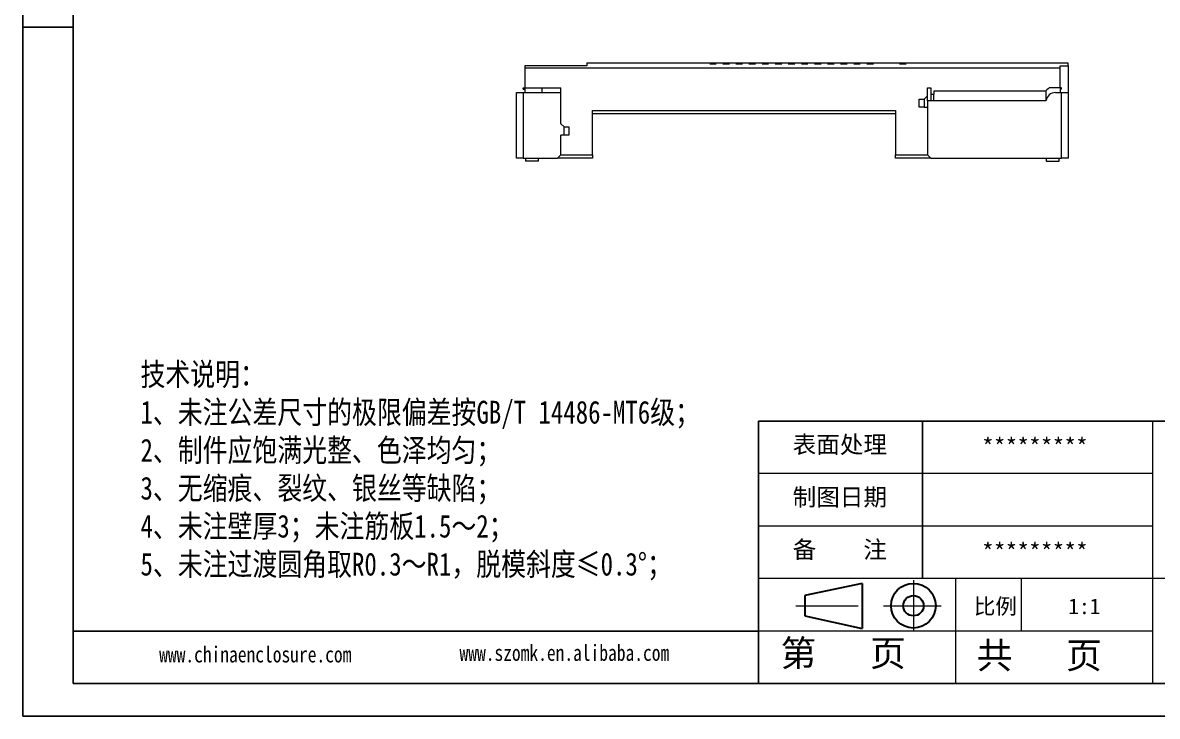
# Model space of a CAD drawing. Header units: inches. Extents: x 998 to 3526, y 519 to 940.
# Drawn here: x 997.9 to 1344.5, y 519 to 731.1 of the extents above; entities that cross this region are included whole.
import ezdxf

# ---------------------------------------------------------------- set-up
doc = ezdxf.new("R2010")
doc.units = ezdxf.units.IN
doc.linetypes.add('CENTER2', pattern=[28.575, 19.05, -3.175, 3.175, -3.175])
doc.layers.add('文字', color=81, linetype='Continuous')
for name, color, linetype, lineweight in [('粗实线', 7, 'Continuous', 30), ('细实线', 3, 'Continuous', 9), ('细点划线', 2, 'CENTER2', 9)]:
    doc.layers.add(name, color=color, linetype=linetype, lineweight=lineweight)
doc.styles.get("Standard").update_dxf_attribs({"font": 'txt', "bigfont": 'gbcbig.shx'})
doc.styles.add('宋体', font='', dxfattribs={"width": 0.8, "height": 3.5})
doc.styles.get('宋体').set_extended_font_data('SimSun')

msp = doc.modelspace()

# ---------------------------------------------------------------- linework, layer by layer
for p, q in [((997.89, 940.406), (997.89, 519.041)), ((1013.31, 930.373), (1013.31, 529.073)), ((1013.31, 729.723), (997.89, 729.723)), ((997.89, 714.117), (997.89, 519.041)), ((1343.008, 609.333), (1222.618, 609.333)), ((1222.618, 529.073), (1222.618, 609.333)), ((1272.78, 561.177), (1272.78, 609.333)), ((1583.788, 609.333), (1343.008, 609.333)), ((1222.618, 545.125), (1013.31, 545.125)), ((1013.31, 529.073), (1583.788, 529.073)), ((997.89, 519.041), (1593.82, 519.041)), ((997.89, 519.041), (1273.783, 519.041))]:
    msp.add_line(p, q)
at = {"color": 7, "linetype": 'Continuous', "lineweight": 15}
for p, q in [((1170.233, 717.955), (1151.233, 717.955)), ((1151.233, 717.955), (1151.233, 717.282)), ((1265.733, 718.742), (1170.233, 718.742)), ((1170.233, 718.742), (1170.233, 717.955)), ((1265.733, 718.756), (1265.733, 718.742)), ((1267.733, 718.742), (1267.733, 718.756)), ((1317.233, 718.742), (1267.733, 718.742)), ((1314.733, 717.971), (1317.233, 717.971)), ((1314.733, 717.282), (1314.733, 717.971)), ((1317.233, 717.971), (1317.233, 718.742)), ((1317.233, 717.971), (1317.233, 709.742)), ((1151.233, 717.282), (1314.733, 717.282)), ((1151.233, 717.282), (1151.233, 711.242)), ((1314.733, 711.242), (1314.733, 717.282)), ((1150.733, 710.742), (1150.733, 711.242)), ((1150.733, 711.242), (1151.233, 711.242)), ((1150.733, 710.742), (1151.233, 710.742)), ((1151.233, 711.242), (1156.485, 711.242)), ((1151.233, 711.242), (1151.233, 709.742)), ((1156.485, 711.242), (1156.485, 709.742)), ((1156.485, 711.242), (1162.233, 711.242)), ((1162.233, 709.742), (1162.233, 711.242)), ((1274.233, 711.242), (1275.233, 711.242)), ((1274.233, 707.242), (1274.233, 711.242)), ((1275.233, 711.242), (1275.233, 707.242)), ((1314.733, 711.242), (1311.433, 711.242)), ((1314.733, 711.242), (1314.733, 709.742)), ((1315.233, 711.242), (1314.733, 711.242)), ((1315.233, 710.742), (1314.733, 710.742)), ((1315.233, 710.742), (1315.233, 711.242)), ((1148.733, 689.742), (1148.733, 709.742)), ((1148.733, 709.742), (1150.733, 709.742)), ((1150.733, 709.742), (1150.733, 689.742)), ((1150.733, 709.742), (1162.233, 709.742)), ((1162.233, 700.242), (1162.233, 709.742)), ((1271.733, 705.242), (1271.733, 707.742)), ((1271.733, 707.742), (1273.233, 707.742)), ((1274.233, 708.742), (1273.233, 707.742)), ((1273.233, 707.742), (1273.233, 705.242)), ((1310.433, 707.242), (1274.233, 707.242)), ((1274.233, 707.242), (1274.233, 690.742)), ((1275.233, 709.242), (1276.233, 709.242)), ((1276.233, 710.242), (1310.433, 710.242)), ((1276.233, 710.242), (1276.233, 709.242)), ((1276.233, 707.242), (1276.233, 709.242)), ((1310.433, 710.242), (1310.433, 707.242)), ((1313.391, 709.742), (1315.233, 709.742)), ((1315.233, 689.742), (1315.233, 709.742)), ((1315.233, 709.742), (1317.233, 709.742)), ((1317.233, 709.742), (1317.233, 689.742)), ((1171.983, 704.242), (1264.483, 704.242)), ((1171.983, 690.742), (1171.983, 704.242)), ((1264.483, 704.242), (1264.483, 690.742)), ((1273.233, 705.242), (1271.733, 705.242)), ((1273.233, 705.242), (1274.233, 705.242)), ((1163.233, 699.242), (1162.233, 700.242)), ((1264.483, 703.242), (1171.983, 703.242)), ((1163.233, 696.742), (1162.233, 696.742)), ((1162.233, 690.742), (1162.233, 696.742)), ((1163.233, 696.742), (1163.233, 699.242)), ((1163.233, 699.242), (1164.733, 699.242)), ((1164.733, 696.742), (1163.233, 696.742)), ((1164.733, 699.242), (1164.733, 696.742)), ((1150.733, 689.742), (1148.733, 689.742)), ((1150.733, 689.742), (1161.233, 689.742)), ((1151.483, 689.742), (1151.483, 688.742)), ((1155.483, 688.742), (1155.483, 689.742)), ((1161.233, 689.742), (1162.233, 690.742)), ((1171.983, 689.742), (1161.233, 689.742)), ((1162.233, 690.742), (1171.983, 690.742)), ((1171.983, 690.742), (1171.983, 689.742)), ((1264.483, 690.742), (1274.233, 690.742)), ((1264.483, 689.742), (1264.483, 690.742)), ((1275.233, 689.742), (1264.483, 689.742)), ((1274.233, 690.742), (1275.233, 689.742)), ((1275.233, 689.742), (1315.233, 689.742)), ((1310.483, 689.742), (1310.483, 688.742)), ((1314.483, 688.742), (1314.483, 689.742)), ((1317.233, 689.742), (1315.233, 689.742)), ((1155.483, 688.742), (1151.483, 688.742)), ((1310.483, 688.742), (1314.483, 688.742))]:
    msp.add_line(p, q, dxfattribs=at)
at = {"color": 7, "linetype": 'Continuous', "lineweight": 15, "flags": 128}
msp.add_lwpolyline([(1311.433, 711.242), (1311.083, 710.891), (1310.748, 710.557), (1310.433, 710.242)], dxfattribs=at)
at = {"color": 7, "linetype": 'Continuous', "lineweight": 15}
msp.add_arc((1313.391, 706.742), 3, 90, 170.40593, dxfattribs=at)
for points, knots in [([(1207.733, 718.549), (1207.733, 718.555), (1207.759, 718.559), (1207.86, 718.568), (1207.934, 718.572), (1208.119, 718.579), (1208.23, 718.582), (1208.471, 718.585), (1208.602, 718.586), (1208.863, 718.586), (1208.995, 718.585), (1209.237, 718.582), (1209.347, 718.579), (1209.534, 718.572), (1209.607, 718.568), (1209.707, 718.559), (1209.733, 718.554), (1209.733, 718.544), (1209.707, 718.539), (1209.608, 718.53), (1209.533, 718.525), (1209.349, 718.517), (1209.238, 718.514), (1208.996, 718.51), (1208.866, 718.509), (1208.603, 718.509), (1208.473, 718.51), (1208.23, 718.514), (1208.119, 718.517), (1207.842, 718.529), (1207.733, 718.539), (1207.733, 718.549)], [0, 0, 0, 0, 0.0625, 0.0625, 0.125, 0.125, 0.1875, 0.1875, 0.25, 0.25, 0.3125, 0.3125, 0.375, 0.375, 0.4375, 0.4375, 0.5, 0.5, 0.5625, 0.5625, 0.625, 0.625, 0.6875, 0.6875, 0.75, 0.75, 0.8125, 0.8125, 0.875, 0.875, 1, 1, 1, 1]), ([(1211.733, 718.549), (1211.733, 718.555), (1211.759, 718.559), (1211.86, 718.568), (1211.934, 718.572), (1212.119, 718.579), (1212.23, 718.582), (1212.471, 718.585), (1212.602, 718.586), (1212.863, 718.586), (1212.995, 718.585), (1213.237, 718.582), (1213.347, 718.579), (1213.534, 718.572), (1213.607, 718.568), (1213.707, 718.559), (1213.733, 718.554), (1213.733, 718.544), (1213.707, 718.539), (1213.608, 718.53), (1213.533, 718.525), (1213.349, 718.517), (1213.238, 718.514), (1212.996, 718.51), (1212.866, 718.509), (1212.603, 718.509), (1212.473, 718.51), (1212.23, 718.514), (1212.119, 718.517), (1211.842, 718.529), (1211.733, 718.539), (1211.733, 718.549)], [0, 0, 0, 0, 0.0625, 0.0625, 0.125, 0.125, 0.1875, 0.1875, 0.25, 0.25, 0.3125, 0.3125, 0.375, 0.375, 0.4375, 0.4375, 0.5, 0.5, 0.5625, 0.5625, 0.625, 0.625, 0.6875, 0.6875, 0.75, 0.75, 0.8125, 0.8125, 0.875, 0.875, 1, 1, 1, 1]), ([(1215.733, 718.549), (1215.733, 718.555), (1215.759, 718.559), (1215.86, 718.568), (1215.934, 718.572), (1216.119, 718.579), (1216.23, 718.582), (1216.471, 718.585), (1216.602, 718.586), (1216.863, 718.586), (1216.995, 718.585), (1217.237, 718.582), (1217.347, 718.579), (1217.534, 718.572), (1217.607, 718.568), (1217.707, 718.559), (1217.733, 718.554), (1217.733, 718.544), (1217.707, 718.539), (1217.608, 718.53), (1217.533, 718.525), (1217.349, 718.517), (1217.238, 718.514), (1216.996, 718.51), (1216.866, 718.509), (1216.603, 718.509), (1216.473, 718.51), (1216.23, 718.514), (1216.119, 718.517), (1215.842, 718.529), (1215.733, 718.539), (1215.733, 718.549)], [0, 0, 0, 0, 0.0625, 0.0625, 0.125, 0.125, 0.1875, 0.1875, 0.25, 0.25, 0.3125, 0.3125, 0.375, 0.375, 0.4375, 0.4375, 0.5, 0.5, 0.5625, 0.5625, 0.625, 0.625, 0.6875, 0.6875, 0.75, 0.75, 0.8125, 0.8125, 0.875, 0.875, 1, 1, 1, 1]), ([(1219.733, 718.549), (1219.733, 718.555), (1219.759, 718.559), (1219.86, 718.568), (1219.934, 718.572), (1220.119, 718.579), (1220.23, 718.582), (1220.471, 718.585), (1220.602, 718.586), (1220.863, 718.586), (1220.995, 718.585), (1221.237, 718.582), (1221.347, 718.579), (1221.534, 718.572), (1221.607, 718.568), (1221.707, 718.559), (1221.733, 718.554), (1221.733, 718.544), (1221.707, 718.539), (1221.608, 718.53), (1221.533, 718.525), (1221.349, 718.517), (1221.238, 718.514), (1220.996, 718.51), (1220.866, 718.509), (1220.603, 718.509), (1220.473, 718.51), (1220.23, 718.514), (1220.119, 718.517), (1219.842, 718.529), (1219.733, 718.539), (1219.733, 718.549)], [0, 0, 0, 0, 0.0625, 0.0625, 0.125, 0.125, 0.1875, 0.1875, 0.25, 0.25, 0.3125, 0.3125, 0.375, 0.375, 0.4375, 0.4375, 0.5, 0.5, 0.5625, 0.5625, 0.625, 0.625, 0.6875, 0.6875, 0.75, 0.75, 0.8125, 0.8125, 0.875, 0.875, 1, 1, 1, 1]), ([(1223.733, 718.549), (1223.733, 718.555), (1223.759, 718.559), (1223.86, 718.568), (1223.934, 718.572), (1224.119, 718.579), (1224.23, 718.582), (1224.471, 718.585), (1224.602, 718.586), (1224.863, 718.586), (1224.995, 718.585), (1225.237, 718.582), (1225.347, 718.579), (1225.534, 718.572), (1225.607, 718.568), (1225.707, 718.559), (1225.733, 718.554), (1225.733, 718.544), (1225.707, 718.539), (1225.608, 718.53), (1225.533, 718.525), (1225.349, 718.517), (1225.238, 718.514), (1224.996, 718.51), (1224.866, 718.509), (1224.603, 718.509), (1224.473, 718.51), (1224.23, 718.514), (1224.119, 718.517), (1223.842, 718.529), (1223.733, 718.539), (1223.733, 718.549)], [0, 0, 0, 0, 0.0625, 0.0625, 0.125, 0.125, 0.1875, 0.1875, 0.25, 0.25, 0.3125, 0.3125, 0.375, 0.375, 0.4375, 0.4375, 0.5, 0.5, 0.5625, 0.5625, 0.625, 0.625, 0.6875, 0.6875, 0.75, 0.75, 0.8125, 0.8125, 0.875, 0.875, 1, 1, 1, 1]), ([(1227.733, 718.549), (1227.733, 718.555), (1227.759, 718.559), (1227.86, 718.568), (1227.934, 718.572), (1228.119, 718.579), (1228.23, 718.582), (1228.471, 718.585), (1228.602, 718.586), (1228.863, 718.586), (1228.995, 718.585), (1229.237, 718.582), (1229.347, 718.579), (1229.534, 718.572), (1229.607, 718.568), (1229.707, 718.559), (1229.733, 718.554), (1229.733, 718.544), (1229.707, 718.539), (1229.608, 718.53), (1229.533, 718.525), (1229.349, 718.517), (1229.238, 718.514), (1228.996, 718.51), (1228.866, 718.509), (1228.603, 718.509), (1228.473, 718.51), (1228.23, 718.514), (1228.119, 718.517), (1227.842, 718.529), (1227.733, 718.539), (1227.733, 718.549)], [0, 0, 0, 0, 0.0625, 0.0625, 0.125, 0.125, 0.1875, 0.1875, 0.25, 0.25, 0.3125, 0.3125, 0.375, 0.375, 0.4375, 0.4375, 0.5, 0.5, 0.5625, 0.5625, 0.625, 0.625, 0.6875, 0.6875, 0.75, 0.75, 0.8125, 0.8125, 0.875, 0.875, 1, 1, 1, 1]), ([(1231.733, 718.549), (1231.733, 718.555), (1231.759, 718.559), (1231.86, 718.568), (1231.934, 718.572), (1232.119, 718.579), (1232.23, 718.582), (1232.471, 718.585), (1232.602, 718.586), (1232.863, 718.586), (1232.995, 718.585), (1233.237, 718.582), (1233.347, 718.579), (1233.534, 718.572), (1233.607, 718.568), (1233.707, 718.559), (1233.733, 718.554), (1233.733, 718.544), (1233.707, 718.539), (1233.608, 718.53), (1233.533, 718.525), (1233.349, 718.517), (1233.238, 718.514), (1232.996, 718.51), (1232.866, 718.509), (1232.603, 718.509), (1232.473, 718.51), (1232.23, 718.514), (1232.119, 718.517), (1231.842, 718.529), (1231.733, 718.539), (1231.733, 718.549)], [0, 0, 0, 0, 0.0625, 0.0625, 0.125, 0.125, 0.1875, 0.1875, 0.25, 0.25, 0.3125, 0.3125, 0.375, 0.375, 0.4375, 0.4375, 0.5, 0.5, 0.5625, 0.5625, 0.625, 0.625, 0.6875, 0.6875, 0.75, 0.75, 0.8125, 0.8125, 0.875, 0.875, 1, 1, 1, 1]), ([(1235.733, 718.549), (1235.733, 718.555), (1235.759, 718.559), (1235.86, 718.568), (1235.934, 718.572), (1236.119, 718.579), (1236.23, 718.582), (1236.471, 718.585), (1236.602, 718.586), (1236.863, 718.586), (1236.995, 718.585), (1237.237, 718.582), (1237.347, 718.579), (1237.534, 718.572), (1237.607, 718.568), (1237.707, 718.559), (1237.733, 718.554), (1237.733, 718.544), (1237.707, 718.539), (1237.608, 718.53), (1237.533, 718.525), (1237.349, 718.517), (1237.238, 718.514), (1236.996, 718.51), (1236.866, 718.509), (1236.603, 718.509), (1236.473, 718.51), (1236.23, 718.514), (1236.119, 718.517), (1235.842, 718.529), (1235.733, 718.539), (1235.733, 718.549)], [0, 0, 0, 0, 0.0625, 0.0625, 0.125, 0.125, 0.1875, 0.1875, 0.25, 0.25, 0.3125, 0.3125, 0.375, 0.375, 0.4375, 0.4375, 0.5, 0.5, 0.5625, 0.5625, 0.625, 0.625, 0.6875, 0.6875, 0.75, 0.75, 0.8125, 0.8125, 0.875, 0.875, 1, 1, 1, 1]), ([(1239.733, 718.549), (1239.733, 718.555), (1239.759, 718.559), (1239.86, 718.568), (1239.934, 718.572), (1240.119, 718.579), (1240.23, 718.582), (1240.471, 718.585), (1240.602, 718.586), (1240.863, 718.586), (1240.995, 718.585), (1241.237, 718.582), (1241.347, 718.579), (1241.534, 718.572), (1241.607, 718.568), (1241.707, 718.559), (1241.733, 718.554), (1241.733, 718.544), (1241.707, 718.539), (1241.608, 718.53), (1241.533, 718.525), (1241.349, 718.517), (1241.238, 718.514), (1240.996, 718.51), (1240.866, 718.509), (1240.603, 718.509), (1240.473, 718.51), (1240.23, 718.514), (1240.119, 718.517), (1239.842, 718.529), (1239.733, 718.539), (1239.733, 718.549)], [0, 0, 0, 0, 0.0625, 0.0625, 0.125, 0.125, 0.1875, 0.1875, 0.25, 0.25, 0.3125, 0.3125, 0.375, 0.375, 0.4375, 0.4375, 0.5, 0.5, 0.5625, 0.5625, 0.625, 0.625, 0.6875, 0.6875, 0.75, 0.75, 0.8125, 0.8125, 0.875, 0.875, 1, 1, 1, 1]), ([(1243.733, 718.549), (1243.733, 718.555), (1243.759, 718.559), (1243.86, 718.568), (1243.934, 718.572), (1244.119, 718.579), (1244.23, 718.582), (1244.471, 718.585), (1244.602, 718.586), (1244.863, 718.586), (1244.995, 718.585), (1245.237, 718.582), (1245.347, 718.579), (1245.534, 718.572), (1245.607, 718.568), (1245.707, 718.559), (1245.733, 718.554), (1245.733, 718.544), (1245.707, 718.539), (1245.608, 718.53), (1245.533, 718.525), (1245.349, 718.517), (1245.238, 718.514), (1244.996, 718.51), (1244.866, 718.509), (1244.603, 718.509), (1244.473, 718.51), (1244.23, 718.514), (1244.119, 718.517), (1243.842, 718.529), (1243.733, 718.539), (1243.733, 718.549)], [0, 0, 0, 0, 0.0625, 0.0625, 0.125, 0.125, 0.1875, 0.1875, 0.25, 0.25, 0.3125, 0.3125, 0.375, 0.375, 0.4375, 0.4375, 0.5, 0.5, 0.5625, 0.5625, 0.625, 0.625, 0.6875, 0.6875, 0.75, 0.75, 0.8125, 0.8125, 0.875, 0.875, 1, 1, 1, 1]), ([(1247.733, 718.549), (1247.733, 718.555), (1247.759, 718.559), (1247.86, 718.568), (1247.934, 718.572), (1248.119, 718.579), (1248.23, 718.582), (1248.471, 718.585), (1248.602, 718.586), (1248.863, 718.586), (1248.995, 718.585), (1249.237, 718.582), (1249.347, 718.579), (1249.534, 718.572), (1249.607, 718.568), (1249.707, 718.559), (1249.733, 718.554), (1249.733, 718.544), (1249.707, 718.539), (1249.608, 718.53), (1249.533, 718.525), (1249.349, 718.517), (1249.238, 718.514), (1248.996, 718.51), (1248.866, 718.509), (1248.603, 718.509), (1248.473, 718.51), (1248.23, 718.514), (1248.119, 718.517), (1247.842, 718.529), (1247.733, 718.539), (1247.733, 718.549)], [0, 0, 0, 0, 0.0625, 0.0625, 0.125, 0.125, 0.1875, 0.1875, 0.25, 0.25, 0.3125, 0.3125, 0.375, 0.375, 0.4375, 0.4375, 0.5, 0.5, 0.5625, 0.5625, 0.625, 0.625, 0.6875, 0.6875, 0.75, 0.75, 0.8125, 0.8125, 0.875, 0.875, 1, 1, 1, 1]), ([(1251.733, 718.549), (1251.733, 718.555), (1251.759, 718.559), (1251.86, 718.568), (1251.934, 718.572), (1252.119, 718.579), (1252.23, 718.582), (1252.471, 718.585), (1252.602, 718.586), (1252.863, 718.586), (1252.995, 718.585), (1253.237, 718.582), (1253.347, 718.579), (1253.534, 718.572), (1253.607, 718.568), (1253.707, 718.559), (1253.733, 718.554), (1253.733, 718.544), (1253.707, 718.539), (1253.608, 718.53), (1253.533, 718.525), (1253.349, 718.517), (1253.238, 718.514), (1252.996, 718.51), (1252.866, 718.509), (1252.603, 718.509), (1252.473, 718.51), (1252.23, 718.514), (1252.119, 718.517), (1251.842, 718.529), (1251.733, 718.539), (1251.733, 718.549)], [0, 0, 0, 0, 0.0625, 0.0625, 0.125, 0.125, 0.1875, 0.1875, 0.25, 0.25, 0.3125, 0.3125, 0.375, 0.375, 0.4375, 0.4375, 0.5, 0.5, 0.5625, 0.5625, 0.625, 0.625, 0.6875, 0.6875, 0.75, 0.75, 0.8125, 0.8125, 0.875, 0.875, 1, 1, 1, 1]), ([(1255.733, 718.549), (1255.733, 718.555), (1255.759, 718.559), (1255.86, 718.568), (1255.934, 718.572), (1256.119, 718.579), (1256.23, 718.582), (1256.471, 718.585), (1256.602, 718.586), (1256.863, 718.586), (1256.995, 718.585), (1257.237, 718.582), (1257.347, 718.579), (1257.534, 718.572), (1257.607, 718.568), (1257.707, 718.559), (1257.733, 718.554), (1257.733, 718.544), (1257.707, 718.539), (1257.608, 718.53), (1257.533, 718.525), (1257.349, 718.517), (1257.238, 718.514), (1256.996, 718.51), (1256.866, 718.509), (1256.603, 718.509), (1256.473, 718.51), (1256.23, 718.514), (1256.119, 718.517), (1255.842, 718.529), (1255.733, 718.539), (1255.733, 718.549)], [0, 0, 0, 0, 0.0625, 0.0625, 0.125, 0.125, 0.1875, 0.1875, 0.25, 0.25, 0.3125, 0.3125, 0.375, 0.375, 0.4375, 0.4375, 0.5, 0.5, 0.5625, 0.5625, 0.625, 0.625, 0.6875, 0.6875, 0.75, 0.75, 0.8125, 0.8125, 0.875, 0.875, 1, 1, 1, 1]), ([(1267.733, 718.742), (1267.733, 718.742), (1267.731, 718.742), (1267.716, 718.742), (1267.692, 718.742), (1267.659, 718.742), (1267.617, 718.742), (1267.566, 718.742), (1267.508, 718.742), (1267.442, 718.741), (1267.369, 718.741), (1267.29, 718.741), (1267.206, 718.741), (1267.117, 718.741), (1267.025, 718.741), (1266.93, 718.74), (1266.832, 718.74), (1266.681, 718.74), (1266.388, 718.74), (1266.079, 718.741), (1265.878, 718.741), (1265.788, 718.742), (1265.741, 718.742), (1265.736, 718.742), (1265.733, 718.742)], [0, 0, 0, 0, 0.031308, 0.062616, 0.0939239, 0.1252319, 0.1565399, 0.1878479, 0.2191559, 0.2504639, 0.2817719, 0.3130799, 0.3443879, 0.3756959, 0.407004, 0.438312, 0.4696201, 0.5009281, 0.5834719, 0.7495062, 0.8249474, 0.8918512, 0.9502056, 1, 1, 1, 1]), ([(1265.733, 718.549), (1265.733, 718.555), (1265.759, 718.559), (1265.86, 718.568), (1265.934, 718.572), (1266.119, 718.579), (1266.23, 718.582), (1266.471, 718.585), (1266.602, 718.586), (1266.863, 718.586), (1266.995, 718.585), (1267.237, 718.582), (1267.347, 718.579), (1267.534, 718.572), (1267.607, 718.568), (1267.707, 718.559), (1267.733, 718.554), (1267.733, 718.544), (1267.707, 718.539), (1267.608, 718.53), (1267.533, 718.525), (1267.349, 718.517), (1267.238, 718.514), (1266.996, 718.51), (1266.866, 718.509), (1266.603, 718.509), (1266.473, 718.51), (1266.23, 718.514), (1266.119, 718.517), (1265.842, 718.529), (1265.733, 718.539), (1265.733, 718.549)], [0, 0, 0, 0, 0.0625, 0.0625, 0.125, 0.125, 0.1875, 0.1875, 0.25, 0.25, 0.3125, 0.3125, 0.375, 0.375, 0.4375, 0.4375, 0.5, 0.5, 0.5625, 0.5625, 0.625, 0.625, 0.6875, 0.6875, 0.75, 0.75, 0.8125, 0.8125, 0.875, 0.875, 1, 1, 1, 1])]:
    msp.add_open_spline(points, degree=3, knots=knots, dxfattribs=at)
at = {"layer": '粗实线', "color": 7}
for p, q in [((1254.342, 559.675), (1236.803, 555.958)), ((1254.342, 559.675), (1254.342, 545.93)), ((1236.803, 555.958), (1236.803, 549.755)), ((1236.803, 549.755), (1254.342, 545.93))]:
    msp.add_line(p, q, dxfattribs=at)
for radius in [6.819, 3.101]:
    msp.add_circle((1269.952, 552.856), radius, dxfattribs=at)
at = {"layer": '细实线', "color": 7}
for p, q in [((1343.008, 609.333), (1343.008, 529.073)), ((1343.008, 593.281), (1222.618, 593.281)), ((1343.008, 577.229), (1222.618, 577.229)), ((1583.788, 561.177), (1222.618, 561.177)), ((1282.813, 561.177), (1282.813, 529.073)), ((1302.878, 561.177), (1302.878, 545.125)), ((1343.008, 545.125), (1222.618, 545.125))]:
    msp.add_line(p, q, dxfattribs=at)
at = {"layer": '细点划线', "color": 7}
for p, q in [((1269.952, 560.706), (1269.952, 545.125)), ((1234.007, 552.856), (1255.686, 552.856)), ((1260.833, 552.856), (1278.457, 552.856))]:
    msp.add_line(p, q, dxfattribs=at)

# ---------------------------------------------------------------- texts
at = {"char_height": 5.27897, "width": 3000.30474, "attachment_point": 1}
for s, insert in [('{\\fSimHei|b0|i0|c134|p49;表面处理}', (1233.086, 604.778)), ('{\\fSimHei|b0|i0|c134|p49;*********}', (1290.905, 604.099)), ('{\\fSimHei|b0|i0|c134|p49;制图日期}', (1233.086, 588.726)), ('{\\fSimHei|b0|i0|c134|p49;备    注}', (1233.086, 572.674)), ('{\\fSimHei|b0|i0|c134|p49;*********}', (1290.905, 571.995))]:
    msp.add_mtext(s, dxfattribs=dict(at, insert=insert))
at = {"layer": '文字', "color": 0, "attachment_point": 1, "style": '宋体'}
for s, insert, char_height, width in [('{\\H1.111x;技术说明：\\P1、未注公差尺寸的极限偏差按GB/T 14486-MT6级；\\P2、制件应饱满光整、色泽均匀；\\P3、无缩痕、裂纹、银丝等缺陷；\\P4、未注壁厚3；未注筋板1.5～2；\\P5、未注过渡圆角取R0.3～R1，脱模斜度≤0.3%%D；}', (1033.869, 627.122), 6.27031, 228.38581), ('www.chinaenclosure.com', (1039.571, 540.428), 4.90478, 86.17223), ('www.szomk.en.alibaba.com', (1131.312, 540.913), 4.90478, 86.17223)]:
    msp.add_mtext(s, dxfattribs=dict(at, insert=insert, char_height=char_height, width=width))
at = {"layer": '细实线', "color": 7, "attachment_point": 1}
for s, insert, char_height, width in [('{\\fSimSun|b0|i0|c134|p54;比例}', (1288.431, 555.098), 4.8156, 21.13898), ('{\\fSimSun|b0|i0|c134|p54;1:1}', (1317.274, 555.098), 4.8156, 21.13898), ('{\\fSimSun|b0|i0|c134|p54;第   页}', (1229.371, 542.366), 8.026, 60.19499), ('{\\fSimSun|b0|i0|c134|p54; 共   页}', (1283.795, 541.684), 8.026, 60.19499)]:
    msp.add_mtext(s, dxfattribs=dict(at, insert=insert, char_height=char_height, width=width))

doc.saveas('drawing.dxf')
